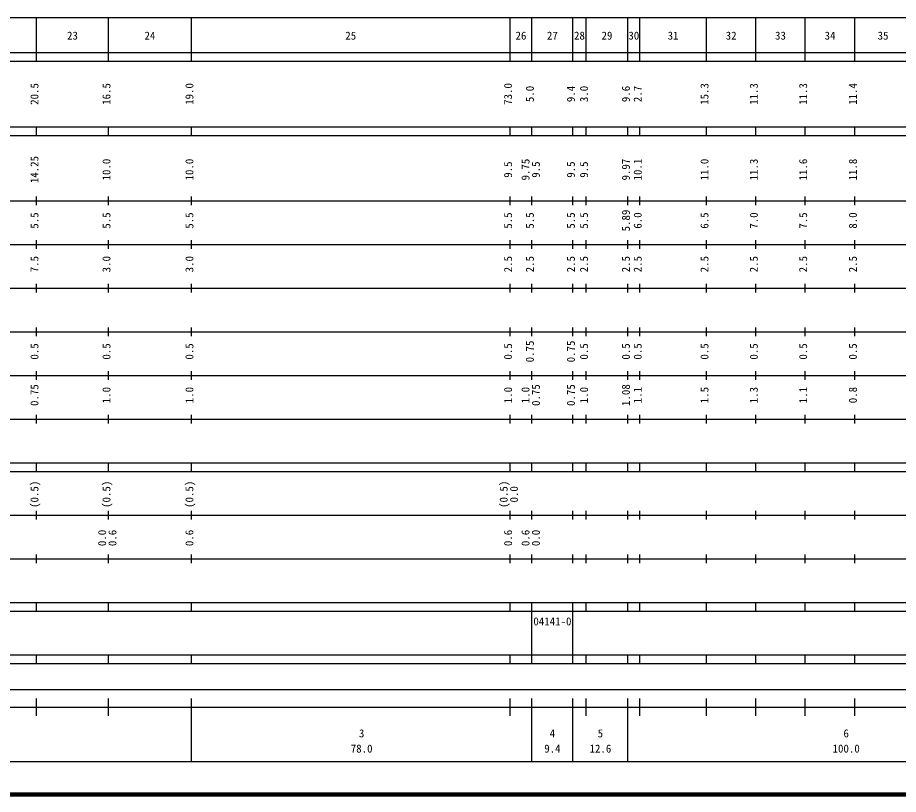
# Model space of a CAD drawing. Units: millimetres on the paper, enlarged 1000 times. Extents: x 40000 to 680000, y 20000 to 380000.
# Drawn here: x 228184 to 429962, y 20000 to 198000 of the extents above; entities that cross this region are included whole.
import ezdxf
from ezdxf.enums import TextEntityAlignment as Align

# ---------------------------------------------------------------- set-up
doc = ezdxf.new("R2010")
doc.units = ezdxf.units.MM
doc.header["$LTSCALE"] = 1000
doc.layers.add('M-TTL', color=2, linetype='Continuous', lineweight=140)
doc.layers.add('M-TTL-BAND', color=7, linetype='Continuous', lineweight=25)
doc.styles.add('ＭＳ ゴシック', font='')
doc.styles.get('ＭＳ ゴシック').set_extended_font_data('MS Gothic')

msp = doc.modelspace()

# ---------------------------------------------------------------- linework, layer by layer
at = {"layer": 'M-TTL'}
msp.add_line((40000, 20000), (680000, 20000), dxfattribs=at)
at = {"layer": 'M-TTL-BAND'}
for p, q in [((68000, 198000), (579000, 198000)), ((232500, 188000), (232500, 198000)), ((249000, 188000), (249000, 198000)), ((268000, 188000), (268000, 198000)), ((341000, 188000), (341000, 198000)), ((346000, 188000), (346000, 198000)), ((355400, 188000), (355400, 198000)), ((358400, 188000), (358400, 198000)), ((368000, 188000), (368000, 198000)), ((370700, 188000), (370700, 198000)), ((386000, 188000), (386000, 198000)), ((397300, 188000), (397300, 198000)), ((408600, 188000), (408600, 198000)), ((420000, 188000), (420000, 198000)), ((40000, 190000), (579000, 190000)), ((40000, 188000), (579000, 188000)), ((40000, 173000), (579000, 173000)), ((232500, 171000), (232500, 173000)), ((249000, 171000), (249000, 173000)), ((268000, 171000), (268000, 173000)), ((341000, 171000), (341000, 173000)), ((346000, 171000), (346000, 173000)), ((355400, 171000), (355400, 173000)), ((358400, 171000), (358400, 173000)), ((368000, 171000), (368000, 173000)), ((370700, 171000), (370700, 173000)), ((386000, 171000), (386000, 173000)), ((397300, 171000), (397300, 173000)), ((408600, 171000), (408600, 173000)), ((420000, 171000), (420000, 173000)), ((40000, 171000), (579000, 171000)), ((40000, 156000), (579000, 156000)), ((232500, 155000), (232500, 157000)), ((249000, 155000), (249000, 157000)), ((268000, 155000), (268000, 157000)), ((341000, 155000), (341000, 157000)), ((346000, 155000), (346000, 157000)), ((355400, 155000), (355400, 157000)), ((358400, 155000), (358400, 157000)), ((368000, 155000), (368000, 157000)), ((370700, 155000), (370700, 157000)), ((386000, 155000), (386000, 157000)), ((397300, 155000), (397300, 157000)), ((408600, 155000), (408600, 157000)), ((420000, 155000), (420000, 157000)), ((46000, 146000), (579000, 146000)), ((232500, 145000), (232500, 147000)), ((249000, 145000), (249000, 147000)), ((268000, 145000), (268000, 147000)), ((341000, 145000), (341000, 147000)), ((346000, 145000), (346000, 147000)), ((355400, 145000), (355400, 147000)), ((358400, 145000), (358400, 147000)), ((368000, 145000), (368000, 147000)), ((370700, 145000), (370700, 147000)), ((386000, 145000), (386000, 147000)), ((397300, 145000), (397300, 147000)), ((408600, 145000), (408600, 147000)), ((420000, 145000), (420000, 147000)), ((52000, 136000), (579000, 136000)), ((232500, 135000), (232500, 137000)), ((249000, 135000), (249000, 137000)), ((268000, 135000), (268000, 137000)), ((341000, 135000), (341000, 137000)), ((346000, 135000), (346000, 137000)), ((355400, 135000), (355400, 137000)), ((358400, 135000), (358400, 137000)), ((368000, 135000), (368000, 137000)), ((370700, 135000), (370700, 137000)), ((386000, 135000), (386000, 137000)), ((397300, 135000), (397300, 137000)), ((408600, 135000), (408600, 137000)), ((420000, 135000), (420000, 137000)), ((46000, 126000), (579000, 126000)), ((232500, 125000), (232500, 127000)), ((249000, 125000), (249000, 127000)), ((268000, 125000), (268000, 127000)), ((341000, 125000), (341000, 127000)), ((346000, 125000), (346000, 127000)), ((355400, 125000), (355400, 127000)), ((358400, 125000), (358400, 127000)), ((368000, 125000), (368000, 127000)), ((370700, 125000), (370700, 127000)), ((386000, 125000), (386000, 127000)), ((397300, 125000), (397300, 127000)), ((408600, 125000), (408600, 127000)), ((420000, 125000), (420000, 127000)), ((52000, 116000), (579000, 116000)), ((232500, 115000), (232500, 117000)), ((249000, 115000), (249000, 117000)), ((268000, 115000), (268000, 117000)), ((341000, 115000), (341000, 117000)), ((346000, 115000), (346000, 117000)), ((355400, 115000), (355400, 117000)), ((358400, 115000), (358400, 117000)), ((368000, 115000), (368000, 117000)), ((370700, 115000), (370700, 117000)), ((386000, 115000), (386000, 117000)), ((397300, 115000), (397300, 117000)), ((408600, 115000), (408600, 117000)), ((420000, 115000), (420000, 117000)), ((232500, 105000), (232500, 107000)), ((249000, 105000), (249000, 107000)), ((268000, 105000), (268000, 107000)), ((341000, 105000), (341000, 107000)), ((346000, 105000), (346000, 107000)), ((355400, 105000), (355400, 107000)), ((358400, 105000), (358400, 107000)), ((368000, 105000), (368000, 107000)), ((370700, 105000), (370700, 107000)), ((386000, 105000), (386000, 107000)), ((397300, 105000), (397300, 107000)), ((408600, 105000), (408600, 107000)), ((420000, 105000), (420000, 107000)), ((46000, 106000), (579000, 106000)), ((40000, 96000), (579000, 96000)), ((232500, 94000), (232500, 96000)), ((249000, 94000), (249000, 96000)), ((268000, 94000), (268000, 96000)), ((341000, 94000), (341000, 96000)), ((346000, 94000), (346000, 96000)), ((355400, 94000), (355400, 96000)), ((358400, 94000), (358400, 96000)), ((368000, 94000), (368000, 96000)), ((370700, 94000), (370700, 96000)), ((386000, 94000), (386000, 96000)), ((397300, 94000), (397300, 96000)), ((408600, 94000), (408600, 96000)), ((420000, 94000), (420000, 96000)), ((40000, 94000), (579000, 94000)), ((232500, 83000), (232500, 85000)), ((249000, 83000), (249000, 85000)), ((268000, 83000), (268000, 85000)), ((341000, 83000), (341000, 85000)), ((346000, 83000), (346000, 85000)), ((355400, 83000), (355400, 85000)), ((358400, 83000), (358400, 85000)), ((368000, 83000), (368000, 85000)), ((370700, 83000), (370700, 85000)), ((386000, 83000), (386000, 85000)), ((397300, 83000), (397300, 85000)), ((408600, 83000), (408600, 85000)), ((420000, 83000), (420000, 85000)), ((49000, 84000), (579000, 84000)), ((232500, 73000), (232500, 75000)), ((249000, 73000), (249000, 75000)), ((268000, 73000), (268000, 75000)), ((341000, 73000), (341000, 75000)), ((346000, 73000), (346000, 75000)), ((355400, 73000), (355400, 75000)), ((358400, 73000), (358400, 75000)), ((368000, 73000), (368000, 75000)), ((370700, 73000), (370700, 75000)), ((386000, 73000), (386000, 75000)), ((397300, 73000), (397300, 75000)), ((408600, 73000), (408600, 75000)), ((420000, 73000), (420000, 75000)), ((40000, 74000), (579000, 74000)), ((40000, 64000), (579000, 64000)), ((232500, 62000), (232500, 64000)), ((249000, 62000), (249000, 64000)), ((268000, 62000), (268000, 64000)), ((341000, 62000), (341000, 64000)), ((346000, 62000), (346000, 64000)), ((355400, 62000), (355400, 64000)), ((358400, 62000), (358400, 64000)), ((368000, 62000), (368000, 64000)), ((370700, 62000), (370700, 64000)), ((386000, 62000), (386000, 64000)), ((397300, 62000), (397300, 64000)), ((408600, 62000), (408600, 64000)), ((420000, 62000), (420000, 64000)), ((40000, 62000), (579000, 62000)), ((346000, 52000), (346000, 62000)), ((355400, 52000), (355400, 62000)), ((40000, 52000), (579000, 52000)), ((232500, 50000), (232500, 52000)), ((249000, 50000), (249000, 52000)), ((268000, 50000), (268000, 52000)), ((341000, 50000), (341000, 52000)), ((346000, 50000), (346000, 52000)), ((355400, 50000), (355400, 52000)), ((358400, 50000), (358400, 52000)), ((368000, 50000), (368000, 52000)), ((370700, 50000), (370700, 52000)), ((386000, 50000), (386000, 52000)), ((397300, 50000), (397300, 52000)), ((408600, 50000), (408600, 52000)), ((420000, 50000), (420000, 52000)), ((40000, 50000), (579000, 50000)), ((71000, 44000), (565000, 44000)), ((232500, 38000), (232500, 42000)), ((249000, 38000), (249000, 42000)), ((268000, 27500), (268000, 42000)), ((341000, 38000), (341000, 42000)), ((346000, 27500), (346000, 42000)), ((355400, 27500), (355400, 42000)), ((358400, 38000), (358400, 42000)), ((368000, 27500), (368000, 42000)), ((370700, 38000), (370700, 42000)), ((386000, 38000), (386000, 42000)), ((397300, 38000), (397300, 42000)), ((408600, 38000), (408600, 42000)), ((420000, 38000), (420000, 42000)), ((40000, 40000), (579000, 40000)), ((68000, 27500), (579000, 27500))]:
    msp.add_line(p, q, dxfattribs=at)

# ---------------------------------------------------------------- texts
at = {"layer": 'M-TTL-BAND', "style": 'ＭＳ ゴシック'}
for s, p in [('23', (240750, 192405)), ('24', (258500, 192405)), ('25', (304500, 192405)), ('26', (343500, 192405)), ('27', (350700, 192405)), ('28', (356900, 192405)), ('29', (363200, 192405)), ('30', (369350, 192405)), ('31', (378350, 192405)), ('32', (391650, 192405)), ('33', (402950, 192405)), ('34', (414300, 192405)), ('35', (426450, 192405)), ('3', (307000, 32523)), ('4', (350700, 32523)), ('5', (361700, 32523)), ('6', (418000, 32523)), ('78.0', (307000, 29033)), ('9.4', (350700, 29033)), ('12.6', (361700, 29033)), ('100.0', (418000, 29033))]:
    msp.add_text(s, height=1833, dxfattribs=at).set_placement(p, align=Align.BOTTOM_CENTER)
for s, p in [('20.5', (233500, 180500)), ('16.5', (250000, 180500)), ('19.0', (269000, 180500)), ('73.0', (342000, 180500)), ('5.0', (347000, 180500)), ('9.4', (356400, 180500)), ('3.0', (359400, 180500)), ('9.6', (369000, 180500)), ('2.7', (371700, 180500)), ('15.3', (387000, 180500)), ('11.3', (398300, 180500)), ('11.3', (409600, 180500)), ('11.4', (421000, 180500)), ('14.25', (233500, 163174)), ('10.0', (250000, 163174)), ('10.0', (269000, 163174)), ('9.75', (346000, 163174)), ('9.97', (369000, 163174)), ('10.1', (371700, 163174)), ('11.0', (387000, 163174)), ('11.3', (398300, 163174)), ('11.6', (409600, 163174)), ('11.8', (421000, 163174)), ('9.5', (342000, 163174)), ('9.5', (348370, 163174)), ('9.5', (356400, 163174)), ('9.5', (359400, 163174)), ('5.89', (369000, 151500)), ('5.5', (233500, 151500)), ('5.5', (250000, 151500)), ('5.5', (269000, 151500)), ('5.5', (342000, 151500)), ('5.5', (347000, 151500)), ('5.5', (356400, 151500)), ('5.5', (359400, 151500)), ('6.0', (371700, 151500)), ('6.5', (387000, 151500)), ('7.0', (398300, 151500)), ('7.5', (409600, 151500)), ('8.0', (421000, 151500)), ('7.5', (233500, 141500)), ('3.0', (250000, 141500)), ('3.0', (269000, 141500)), ('2.5', (342000, 141500)), ('2.5', (347000, 141500)), ('2.5', (356400, 141500)), ('2.5', (359400, 141500)), ('2.5', (369000, 141500)), ('2.5', (371700, 141500)), ('2.5', (387000, 141500)), ('2.5', (398300, 141500)), ('2.5', (409600, 141500)), ('2.5', (421000, 141500)), ('0.5', (233500, 121500)), ('0.5', (250000, 121500)), ('0.5', (269000, 121500)), ('0.5', (342000, 121500)), ('0.75', (347000, 121500)), ('0.75', (356400, 121500)), ('0.5', (359400, 121500)), ('0.5', (369000, 121500)), ('0.5', (371700, 121500)), ('0.5', (387000, 121500)), ('0.5', (398300, 121500)), ('0.5', (409600, 121500)), ('0.5', (421000, 121500)), ('0.75', (233500, 111500)), ('1.0', (250000, 111500)), ('1.0', (269000, 111500)), ('1.0', (342000, 111500)), ('1.0', (346000, 111500)), ('0.75', (348370, 111500)), ('0.75', (356400, 111500)), ('1.0', (359400, 111500)), ('1.08', (369000, 111500)), ('1.1', (371700, 111500)), ('1.5', (387000, 111500)), ('1.3', (398300, 111500)), ('1.1', (409600, 111500)), ('0.8', (421000, 111500)), ('(0.5)', (233500, 88764)), ('(0.5)', (250000, 88764)), ('(0.5)', (269000, 88764)), ('(0.5)', (341000, 88764)), ('0.0', (343370, 88764)), ('0.0', (249000, 78764)), ('0.6', (251370, 78764)), ('0.6', (269000, 78764)), ('0.6', (342000, 78764)), ('0.6', (346000, 78764)), ('0.0', (348370, 78764))]:
    msp.add_text(s, height=1833, rotation=90, dxfattribs=at).set_placement(p, align=Align.BOTTOM_CENTER)
msp.add_text('04141-0', height=1833, dxfattribs=at).set_placement((350700, 59655), align=Align.MIDDLE_CENTER)

doc.saveas('drawing.dxf')
